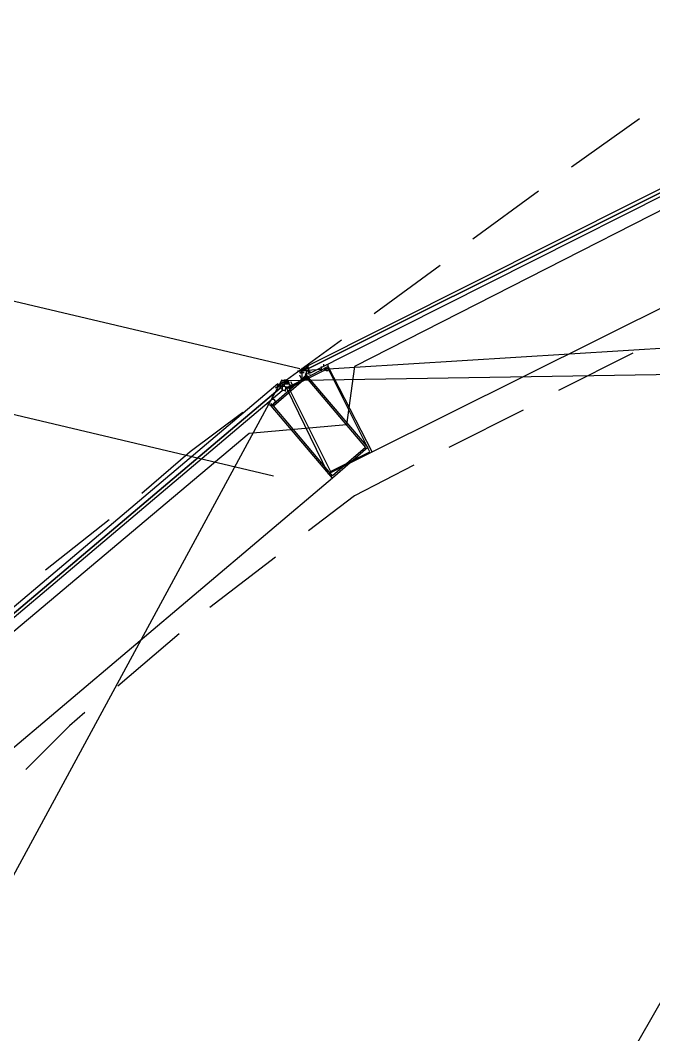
# Model space of a CAD drawing. Header units: feet. Extents: x -84 to 198, y -22 to 181.
# Drawn here: x 35.65 to 39.5, y 137.71 to 143.88 of the extents above; entities that cross this region are included whole.
import ezdxf

# ---------------------------------------------------------------- set-up
doc = ezdxf.new("R2010")
doc.units = ezdxf.units.FT
doc.layers.add('A-AREA-UNIDAD', color=30, linetype='CONTINUOUS')
doc.layers.add('A-LINEA', color=7, linetype='CONTINUOUS')

msp = doc.modelspace()

# ---------------------------------------------------------------- linework, layer by layer
at = {"layer": 'A-AREA-UNIDAD'}
msp.add_lwpolyline([(59.44, 150.2578), (56.48, 149.4222), (56.192, 149.1733), (55.68, 149.1733), (48.72, 146.7733), (48.608, 146.4889), (48.032, 146.4889), (44.992, 145.2622), (44.88, 144.9778), (44.08, 144.8533), (41.248, 143.5378), (41.2, 143.3422), (40.752, 143.3422), (37.68, 141.7778), (37.632, 141.4222), (37.04, 141.3689), (34.48, 139.2178), (34.432, 138.7733), (33.92, 138.6133), (31.872, 136.1422)], dxfattribs=at)
at = {"layer": 'A-LINEA'}
for p, q in [((-0.44, 150.6978), (37.3467, 141.7644)), ((-0.5467, 150.0444), (37.1867, 141.1111)), ((137.3218, 147.95), (37.3544, 141.7506)), ((39.4133, 143.2844), (39, 142.9911)), ((134.895, 143.2722), (37.2384, 141.6899)), ((37.7867, 141.2578), (41.1067, 142.9111)), ((38.8, 142.8444), (38.4, 142.5511)), ((38.2, 142.3911), (37.8, 142.0978)), ((37.6, 141.9378), (37.2, 141.6444)), ((39.3733, 141.8578), (38.92, 141.6311)), ((37.3333, 141.7511), (37.3467, 141.7511)), ((37.3467, 141.7511), (37.3467, 141.7511)), ((37.3467, 141.7511), (37.3467, 141.7511)), ((37.3467, 141.7511), (37.3467, 141.7511)), ((37.3467, 141.7511), (37.3467, 141.7511)), ((37.3467, 141.7511), (37.3467, 141.7511)), ((37.3467, 141.7511), (37.3467, 141.7511)), ((37.3467, 141.7511), (37.3467, 141.7511)), ((37.3467, 141.7511), (37.3467, 141.7511)), ((37.3467, 141.7511), (37.3467, 141.7511)), ((37.3467, 141.7511), (37.3467, 141.7511)), ((37.3467, 141.7511), (37.3467, 141.7511)), ((37.3467, 141.7511), (37.3467, 141.7511)), ((37.3467, 141.7511), (37.3467, 141.7511)), ((37.3467, 141.7511), (37.3467, 141.7511)), ((37.3467, 141.7511), (37.3467, 141.7511)), ((37.3467, 141.7511), (37.3467, 141.7511)), ((37.3467, 141.7511), (37.3467, 141.7511)), ((37.3467, 141.7511), (37.3467, 141.7511)), ((37.3467, 141.7511), (37.3467, 141.7511)), ((37.3467, 141.7511), (37.3467, 141.7511)), ((37.3467, 141.7511), (37.3467, 141.7511)), ((37.3467, 141.7511), (37.3467, 141.7511)), ((37.3467, 141.7511), (37.3467, 141.7511)), ((37.3467, 141.7511), (37.3467, 141.7511)), ((37.3467, 141.7378), (37.3467, 141.7378)), ((37.3467, 141.7378), (37.3467, 141.7378)), ((37.3467, 141.7378), (37.3467, 141.7378)), ((37.3467, 141.7378), (37.3467, 141.7378)), ((37.3467, 141.7378), (37.3467, 141.7378)), ((37.3467, 141.7378), (37.3467, 141.7378)), ((37.3467, 141.7378), (37.3467, 141.7378)), ((37.3467, 141.7378), (37.3467, 141.7378)), ((37.3467, 141.7378), (37.3467, 141.7378)), ((37.3467, 141.7378), (37.3467, 141.7378)), ((37.3467, 141.7378), (37.3467, 141.7378)), ((37.3467, 141.7378), (37.3467, 141.7378)), ((37.3506, 141.7518), (37.4025, 141.7777)), ((37.36, 141.7644), (37.36, 141.7511)), ((37.36, 141.7644), (37.36, 141.7644)), ((37.36, 141.7644), (37.36, 141.7644)), ((37.36, 141.7644), (37.36, 141.7511)), ((37.3733, 141.7644), (37.36, 141.7644)), ((37.3733, 141.7644), (37.36, 141.7644)), ((37.3733, 141.7644), (37.36, 141.7644)), ((37.36, 141.7644), (37.36, 141.7644)), ((37.36, 141.7644), (37.36, 141.7644)), ((37.36, 141.7511), (37.36, 141.7511)), ((37.36, 141.7511), (37.36, 141.7511)), ((37.36, 141.7511), (37.36, 141.7511)), ((37.36, 141.7511), (37.36, 141.7511)), ((37.36, 141.7511), (37.36, 141.7511)), ((37.36, 141.7511), (37.36, 141.7511)), ((37.36, 141.7511), (37.36, 141.7511)), ((37.36, 141.7511), (37.36, 141.7511)), ((37.3733, 141.7511), (37.36, 141.7511)), ((37.3733, 141.7511), (37.36, 141.7511)), ((37.3733, 141.7511), (37.36, 141.7511)), ((37.3733, 141.7511), (37.36, 141.7511)), ((37.3733, 141.7511), (37.36, 141.7511)), ((37.3733, 141.7511), (37.36, 141.7511)), ((37.3733, 141.7511), (37.36, 141.7511)), ((37.36, 141.7511), (37.36, 141.7511)), ((37.36, 141.7511), (37.36, 141.7511)), ((37.36, 141.7511), (37.36, 141.7511)), ((37.36, 141.7511), (37.36, 141.7511)), ((37.36, 141.7511), (37.3733, 141.7511)), ((37.36, 141.7511), (37.36, 141.7378)), ((37.3733, 141.7511), (37.36, 141.7511)), ((37.36, 141.7511), (37.36, 141.7511)), ((37.36, 141.7511), (37.36, 141.7511)), ((37.36, 141.7511), (37.36, 141.7511)), ((37.36, 141.7511), (37.36, 141.7511)), ((37.36, 141.7378), (37.36, 141.7511)), ((37.36, 141.7378), (37.36, 141.7378)), ((37.36, 141.7378), (37.36, 141.7378)), ((37.36, 141.7378), (37.36, 141.7378)), ((37.36, 141.7378), (37.36, 141.7378)), ((37.3733, 141.7378), (37.36, 141.7378)), ((37.3733, 141.7378), (37.36, 141.7378)), ((37.36, 141.7378), (37.36, 141.7378)), ((37.3733, 141.7378), (37.36, 141.7378)), ((37.3733, 141.7378), (37.36, 141.7378)), ((37.36, 141.7378), (37.36, 141.7378)), ((37.36, 141.7378), (37.36, 141.7378)), ((37.36, 141.7378), (37.36, 141.7378)), ((37.36, 141.7378), (37.36, 141.7378)), ((37.36, 141.7378), (37.36, 141.7378)), ((37.36, 141.7378), (37.36, 141.7378)), ((37.36, 141.7378), (37.36, 141.7378)), ((37.36, 141.7378), (37.36, 141.7378)), ((37.3733, 141.7644), (37.3733, 141.7644)), ((37.3733, 141.7644), (37.3733, 141.7644)), ((37.3733, 141.7644), (37.3733, 141.7644)), ((37.3733, 141.7644), (37.3733, 141.7644)), ((37.3733, 141.7644), (37.3733, 141.7644)), ((37.3733, 141.7644), (37.3733, 141.7644)), ((37.3733, 141.7644), (37.3733, 141.7644)), ((37.3733, 141.7644), (37.3733, 141.7644)), ((37.3733, 141.7644), (37.3733, 141.7644)), ((37.3733, 141.7644), (37.3733, 141.7644)), ((37.3733, 141.7644), (37.3733, 141.7644)), ((37.3733, 141.7644), (37.3733, 141.7644)), ((37.3733, 141.7644), (37.3733, 141.7644)), ((37.3733, 141.7644), (37.3733, 141.7644)), ((37.3733, 141.7644), (37.3733, 141.7644)), ((37.3733, 141.7644), (37.3733, 141.7644)), ((37.3733, 141.7644), (37.3733, 141.7644)), ((37.3733, 141.7644), (37.3867, 141.7644)), ((37.3733, 141.7644), (37.3733, 141.7644)), ((37.3733, 141.7644), (37.3733, 141.7644)), ((37.3733, 141.7644), (37.3733, 141.7644)), ((37.3733, 141.7644), (37.3733, 141.7644)), ((37.3733, 141.7644), (37.3733, 141.7511)), ((37.3733, 141.7644), (37.3733, 141.7644)), ((37.3733, 141.7511), (37.3733, 141.7644)), ((37.3733, 141.7644), (37.3733, 141.7644)), ((37.3733, 141.7511), (37.3733, 141.7644)), ((37.3733, 141.7511), (37.3733, 141.7511)), ((37.3733, 141.7511), (37.3733, 141.7511)), ((37.3733, 141.7511), (37.3733, 141.7511)), ((37.3733, 141.7511), (37.3733, 141.7511)), ((37.3733, 141.7511), (37.3733, 141.7511)), ((37.3733, 141.7511), (37.3733, 141.7511)), ((37.3733, 141.7511), (37.3733, 141.7511)), ((37.3733, 141.7511), (37.3733, 141.7511)), ((37.3733, 141.7511), (37.3733, 141.7511)), ((37.3733, 141.7511), (37.3733, 141.7511)), ((37.3733, 141.7511), (37.3733, 141.7511)), ((37.3733, 141.7511), (37.3733, 141.7511)), ((37.3733, 141.7511), (37.3733, 141.7511)), ((37.3733, 141.7511), (37.3733, 141.7511)), ((37.3733, 141.7511), (37.3733, 141.7511)), ((37.3733, 141.7511), (37.3733, 141.7511)), ((37.3733, 141.7511), (37.3733, 141.7511)), ((37.3733, 141.7511), (37.3733, 141.7511)), ((37.3733, 141.7511), (37.3733, 141.7511)), ((37.3733, 141.7511), (37.3733, 141.7511)), ((37.3733, 141.7511), (37.3733, 141.7511)), ((37.3733, 141.7511), (37.3733, 141.7511)), ((37.3733, 141.7511), (37.3733, 141.7511)), ((37.3733, 141.7511), (37.3733, 141.7511)), ((37.3733, 141.7511), (37.3733, 141.7511)), ((37.3733, 141.7378), (37.3733, 141.7378)), ((37.3733, 141.7378), (37.3733, 141.7378)), ((37.3733, 141.7378), (37.3733, 141.7378)), ((37.3733, 141.7378), (37.3733, 141.7378)), ((37.3733, 141.7378), (37.3733, 141.7378)), ((37.3733, 141.7378), (37.3733, 141.7378)), ((37.3867, 141.7778), (37.3867, 141.7778)), ((37.3867, 141.7778), (37.3867, 141.7778)), ((37.3867, 141.7644), (37.3867, 141.7778)), ((37.3867, 141.7778), (37.3867, 141.7644)), ((37.3867, 141.7778), (37.3867, 141.7778)), ((37.3867, 141.7778), (37.3867, 141.7778)), ((37.3867, 141.7778), (37.3867, 141.7778)), ((37.3867, 141.7778), (37.3867, 141.7778)), ((37.3867, 141.7644), (37.3867, 141.7778)), ((37.3867, 141.7778), (37.3867, 141.7778)), ((37.3867, 141.7644), (37.3867, 141.7644)), ((37.3867, 141.7644), (37.3867, 141.7644)), ((37.3867, 141.7644), (37.3867, 141.7644)), ((37.3867, 141.7644), (37.3867, 141.7644)), ((37.3867, 141.7644), (37.3867, 141.7644)), ((37.3867, 141.7644), (37.3867, 141.7644)), ((37.3867, 141.7644), (37.3867, 141.7644)), ((37.3867, 141.7644), (37.3867, 141.7644)), ((37.3867, 141.7644), (37.3867, 141.7644)), ((37.3867, 141.7644), (37.3867, 141.7644)), ((37.3867, 141.7644), (37.3867, 141.7644)), ((37.3867, 141.7644), (37.3867, 141.7644)), ((37.3867, 141.7644), (37.3867, 141.7644)), ((37.3867, 141.7644), (37.3867, 141.7644)), ((37.3867, 141.7644), (37.3867, 141.7644)), ((37.3867, 141.7644), (37.3867, 141.7644)), ((37.3867, 141.7644), (37.3867, 141.7644)), ((37.3867, 141.7644), (37.3867, 141.7644)), ((37.3867, 141.7644), (37.3867, 141.7644)), ((37.3867, 141.7644), (37.3867, 141.7644)), ((37.3867, 141.7644), (37.3867, 141.7644)), ((37.3867, 141.7644), (37.3867, 141.7644)), ((37.3867, 141.7644), (37.3867, 141.7644)), ((37.3867, 141.7644), (37.3867, 141.7644)), ((37.3867, 141.7644), (37.3867, 141.7644)), ((37.3867, 141.7644), (37.3867, 141.7644)), ((37.3867, 141.7644), (37.3867, 141.7644)), ((37.3867, 141.7644), (37.3867, 141.7644)), ((37.3867, 141.7644), (37.3867, 141.7644)), ((37.3867, 141.7511), (37.3867, 141.7511)), ((37.4, 141.7511), (37.3867, 141.7511)), ((37.3867, 141.7511), (37.3867, 141.7511)), ((37.3867, 141.7511), (37.3867, 141.7511)), ((37.3867, 141.7511), (37.3867, 141.7511)), ((37.3867, 141.7511), (37.3867, 141.7511)), ((37.3867, 141.7511), (37.3867, 141.7511)), ((37.3867, 141.7511), (37.3867, 141.7511)), ((37.3867, 141.7511), (37.3867, 141.7511)), ((37.3867, 141.7511), (37.3867, 141.7511)), ((37.3867, 141.7511), (37.3867, 141.7511)), ((37.3867, 141.7511), (37.3867, 141.7511)), ((37.3867, 141.7511), (37.3867, 141.7511)), ((37.3867, 141.7511), (37.3867, 141.7511)), ((37.3867, 141.7511), (37.3867, 141.7511)), ((37.3867, 141.7511), (37.3867, 141.7511)), ((37.3867, 141.7511), (37.3867, 141.7511)), ((37.3867, 141.7511), (37.3867, 141.7511)), ((37.3867, 141.7511), (37.3867, 141.7511)), ((37.3867, 141.7511), (37.3867, 141.7511)), ((37.3867, 141.7511), (37.3867, 141.7511)), ((37.3867, 141.7511), (37.3867, 141.7511)), ((37.3867, 141.7511), (37.4, 141.7511)), ((37.3867, 141.7511), (37.3867, 141.7511)), ((37.3867, 141.7511), (37.3867, 141.7511)), ((37.3867, 141.7511), (37.3867, 141.7511)), ((37.3867, 141.7511), (37.3867, 141.7511)), ((37.3867, 141.7511), (37.3867, 141.7511)), ((37.3867, 141.7511), (37.3867, 141.7511)), ((37.3867, 141.7511), (37.3867, 141.7511)), ((37.3867, 141.7511), (37.3867, 141.7511)), ((37.3867, 141.7511), (37.3867, 141.7511)), ((37.4, 141.7644), (37.4, 141.7511)), ((37.4, 141.7644), (37.4, 141.7644)), ((37.4, 141.7644), (37.4, 141.7644)), ((37.4, 141.7644), (37.4, 141.7644)), ((37.4, 141.7644), (37.4, 141.7644)), ((37.4, 141.7511), (37.4, 141.7511)), ((37.4, 141.7511), (37.4, 141.7511)), ((37.4, 141.7511), (37.4, 141.7511)), ((37.4, 141.7511), (37.4, 141.7511)), ((37.4, 141.7511), (37.4, 141.7511)), ((37.4, 141.7511), (37.4, 141.7511)), ((37.4, 141.7511), (37.4, 141.7511)), ((37.4, 141.7511), (37.4, 141.7511)), ((37.4, 141.7511), (37.4, 141.7511)), ((37.4, 141.7511), (37.4, 141.7511)), ((37.4, 141.7511), (37.4, 141.7511)), ((37.4, 141.7511), (37.4, 141.7511)), ((37.4, 141.7511), (37.4, 141.7511)), ((37.4, 141.7378), (37.4, 141.7378)), ((37.4, 141.7378), (37.4, 141.7378)), ((37.4, 141.7378), (37.4, 141.7378)), ((37.4, 141.7378), (37.4, 141.7378)), ((37.4, 141.7378), (37.4, 141.7378)), ((37.4, 141.7378), (37.4, 141.7378)), ((37.4, 141.7378), (37.4, 141.7378)), ((37.4, 141.7378), (37.4, 141.7378)), ((37.4133, 141.7378), (37.4133, 141.7378)), ((37.4933, 141.7778), (37.4933, 141.7778)), ((37.2387, 141.6955), (27.0555, 122.9329)), ((37.2133, 141.6711), (37.2267, 141.6578)), ((37.2239, 141.65), (37.2682, 141.6875)), ((37.24, 141.6711), (37.2267, 141.6711)), ((37.2267, 141.6711), (37.2267, 141.6711)), ((37.2267, 141.6711), (37.2267, 141.6711)), ((37.2267, 141.6711), (37.2267, 141.6711)), ((37.2267, 141.6711), (37.2267, 141.6711)), ((37.2267, 141.6711), (37.2267, 141.6711)), ((37.2267, 141.6711), (37.2267, 141.6711)), ((37.2267, 141.6711), (37.2267, 141.6711)), ((37.2267, 141.6578), (37.2267, 141.6711)), ((37.2267, 141.6711), (37.2267, 141.6711)), ((37.2267, 141.6711), (37.2267, 141.6711)), ((37.2267, 141.6711), (37.24, 141.6711)), ((37.2267, 141.6711), (37.2267, 141.6711)), ((37.2267, 141.6711), (37.24, 141.6711)), ((37.2267, 141.6711), (37.2267, 141.6711)), ((37.2267, 141.6711), (37.2267, 141.6711)), ((37.2267, 141.6711), (37.2267, 141.6711)), ((37.2267, 141.6711), (37.2267, 141.6711)), ((37.2267, 141.6711), (37.2267, 141.6711)), ((37.2267, 141.6711), (37.2267, 141.6711)), ((37.2267, 141.6711), (37.2267, 141.6711)), ((37.2267, 141.6711), (37.2267, 141.6711)), ((37.2267, 141.6711), (37.2267, 141.6711)), ((37.24, 141.6844), (37.2533, 141.6844)), ((37.24, 141.6844), (37.24, 141.6844)), ((37.24, 141.6844), (37.24, 141.6844)), ((37.24, 141.6844), (37.24, 141.6844)), ((37.24, 141.6711), (37.24, 141.6844)), ((37.24, 141.6711), (37.24, 141.6844)), ((37.24, 141.6711), (37.24, 141.6844)), ((37.24, 141.6844), (37.24, 141.6844)), ((37.24, 141.6844), (37.24, 141.6844)), ((37.24, 141.6711), (37.24, 141.6711)), ((37.24, 141.6711), (37.24, 141.6711)), ((37.24, 141.6711), (37.24, 141.6711)), ((37.24, 141.6711), (37.24, 141.6711)), ((37.24, 141.6711), (37.24, 141.6711)), ((37.24, 141.6711), (37.24, 141.6711)), ((37.24, 141.6711), (37.24, 141.6711)), ((37.24, 141.6711), (37.24, 141.6711)), ((37.24, 141.6711), (37.24, 141.6711)), ((37.24, 141.6711), (37.24, 141.6711)), ((37.24, 141.6711), (37.24, 141.6711)), ((37.24, 141.6711), (37.24, 141.6711)), ((37.24, 141.6711), (37.24, 141.6711)), ((37.24, 141.6711), (37.24, 141.6711)), ((37.24, 141.6711), (37.24, 141.6711)), ((37.24, 141.6711), (37.24, 141.6711)), ((37.24, 141.6711), (37.24, 141.6711)), ((37.24, 141.6711), (37.24, 141.6711)), ((37.24, 141.6711), (37.24, 141.6711)), ((37.24, 141.6711), (37.24, 141.6711)), ((37.24, 141.6711), (37.24, 141.6711)), ((37.24, 141.6711), (37.24, 141.6711)), ((37.24, 141.6711), (37.24, 141.6711)), ((37.24, 141.6711), (37.24, 141.6711)), ((37.24, 141.6711), (37.24, 141.6711)), ((37.24, 141.6711), (37.24, 141.6711)), ((37.24, 141.6711), (37.24, 141.6711)), ((37.24, 141.6711), (37.24, 141.6711)), ((37.24, 141.6711), (37.24, 141.6711)), ((37.24, 141.6711), (37.24, 141.6711)), ((37.24, 141.6711), (37.24, 141.6711)), ((37.24, 141.6711), (37.24, 141.6711)), ((37.24, 141.6711), (37.24, 141.6711)), ((37.24, 141.6711), (37.24, 141.6711)), ((37.2533, 141.6978), (37.2533, 141.6978)), ((37.2533, 141.6978), (37.2533, 141.6978)), ((37.2533, 141.6844), (37.2533, 141.6978)), ((37.2533, 141.6844), (37.2533, 141.6978)), ((37.2533, 141.6978), (37.2533, 141.6978)), ((37.2533, 141.6978), (37.2533, 141.6844)), ((37.2533, 141.6978), (37.2533, 141.6844)), ((37.2533, 141.6978), (37.2533, 141.6978)), ((37.2533, 141.6978), (37.2533, 141.6844)), ((37.2533, 141.6978), (37.2533, 141.6978)), ((37.2533, 141.6978), (37.2533, 141.6978)), ((37.2533, 141.6844), (37.2533, 141.6844)), ((37.2533, 141.6844), (37.2533, 141.6844)), ((37.2533, 141.6844), (37.2533, 141.6844)), ((37.2533, 141.6711), (37.2533, 141.6844)), ((37.2533, 141.6844), (37.2533, 141.6844)), ((37.2533, 141.6844), (37.2533, 141.6844)), ((37.2533, 141.6844), (37.2533, 141.6844)), ((37.2533, 141.6844), (37.2533, 141.6844)), ((37.2533, 141.6844), (37.2667, 141.6844)), ((37.2533, 141.6844), (37.2533, 141.6844)), ((37.2533, 141.6844), (37.2533, 141.6844)), ((37.2533, 141.6844), (37.2667, 141.6844)), ((37.2533, 141.6844), (37.2533, 141.6844)), ((37.2533, 141.6844), (37.2533, 141.6711)), ((37.2667, 141.6844), (37.2533, 141.6844)), ((37.2533, 141.6844), (37.2533, 141.6844)), ((37.2533, 141.6844), (37.2533, 141.6844)), ((37.2667, 141.6844), (37.2533, 141.6844)), ((37.2533, 141.6711), (37.2533, 141.6711)), ((37.2533, 141.6711), (37.2533, 141.6711)), ((37.2533, 141.6578), (37.2533, 141.6711)), ((37.2533, 141.6711), (37.2533, 141.6711)), ((37.2533, 141.6711), (37.2533, 141.6711)), ((37.2533, 141.6711), (37.2533, 141.6711)), ((37.2533, 141.6711), (37.2667, 141.6711)), ((37.2533, 141.6711), (37.2533, 141.6711)), ((37.2533, 141.6711), (37.2533, 141.6711)), ((37.2533, 141.6711), (37.2667, 141.6711)), ((37.2533, 141.6711), (37.2533, 141.6711)), ((37.2533, 141.6711), (37.2533, 141.6711)), ((37.2533, 141.6711), (37.2533, 141.6711)), ((37.2533, 141.6711), (37.2533, 141.6711)), ((37.2533, 141.6711), (37.2667, 141.6711)), ((37.2533, 141.6711), (37.2533, 141.6711)), ((37.2533, 141.6711), (37.2533, 141.6711)), ((37.2533, 141.6711), (37.2533, 141.6711)), ((37.2533, 141.6711), (37.2533, 141.6711)), ((37.2533, 141.6711), (37.2533, 141.6711)), ((37.2533, 141.6711), (37.2533, 141.6711)), ((37.2533, 141.6711), (37.2533, 141.6711)), ((37.2533, 141.6711), (37.2533, 141.6711)), ((37.2533, 141.6711), (37.2533, 141.6711)), ((37.2533, 141.6711), (37.2533, 141.6711)), ((37.2533, 141.6711), (37.2533, 141.6711)), ((37.2533, 141.6711), (37.2533, 141.6711)), ((37.2667, 141.6711), (37.2533, 141.6711)), ((37.2667, 141.6711), (37.2533, 141.6711)), ((37.2667, 141.6978), (37.2667, 141.6978)), ((37.2667, 141.6978), (37.2667, 141.6978)), ((37.2667, 141.6978), (37.2667, 141.6978)), ((37.2667, 141.6844), (37.2667, 141.6844)), ((37.2667, 141.6844), (37.2667, 141.6844)), ((37.2667, 141.6844), (37.2667, 141.6844)), ((37.2667, 141.6844), (37.2667, 141.6844)), ((37.2667, 141.6844), (37.2667, 141.6844)), ((37.2667, 141.6711), (37.2667, 141.6844)), ((37.2667, 141.6844), (37.2667, 141.6844)), ((37.2667, 141.6844), (37.2667, 141.6844)), ((37.2667, 141.6844), (37.2667, 141.6844)), ((37.2667, 141.6844), (37.2667, 141.6844)), ((37.2667, 141.6844), (37.2667, 141.6844)), ((37.2667, 141.6844), (37.2667, 141.6844)), ((37.2667, 141.6844), (37.2667, 141.6844)), ((37.2667, 141.6844), (37.2667, 141.6844)), ((37.2667, 141.6844), (37.2667, 141.6844)), ((37.2667, 141.6711), (37.2667, 141.6844)), ((37.2667, 141.6711), (37.2667, 141.6844)), ((37.2667, 141.6711), (37.2667, 141.6711)), ((37.2667, 141.6711), (37.2667, 141.6711)), ((37.2667, 141.6711), (37.28, 141.6711)), ((37.2667, 141.6711), (37.2667, 141.6711)), ((37.2667, 141.6711), (37.2667, 141.6711)), ((37.2667, 141.6711), (37.2667, 141.6711)), ((37.2667, 141.6711), (37.28, 141.6711)), ((37.2667, 141.6711), (37.28, 141.6711)), ((37.2667, 141.6711), (37.28, 141.6711)), ((37.2667, 141.6711), (37.2667, 141.6711)), ((37.2667, 141.6711), (37.2667, 141.6711)), ((37.2667, 141.6711), (37.2667, 141.6711)), ((37.2667, 141.6711), (37.2667, 141.6711)), ((37.28, 141.6711), (37.28, 141.6711)), ((37.28, 141.6711), (37.28, 141.6711)), ((37.28, 141.6711), (37.28, 141.6711)), ((37.28, 141.6711), (37.28, 141.6711)), ((37.28, 141.6711), (37.28, 141.6711)), ((37.28, 141.6711), (37.28, 141.6711)), ((37.28, 141.6711), (37.28, 141.6711)), ((37.36, 141.7244), (37.36, 141.7244)), ((37.36, 141.7244), (37.36, 141.7244)), ((37.36, 141.7244), (37.36, 141.7244)), ((37.36, 141.7244), (37.36, 141.7244)), ((37.36, 141.7244), (37.36, 141.7244)), ((37.36, 141.7244), (37.36, 141.7244)), ((37.36, 141.7244), (37.36, 141.7244)), ((37.36, 141.7244), (37.36, 141.7244)), ((37.36, 141.7244), (37.36, 141.7244)), ((37.36, 141.7244), (37.36, 141.7244)), ((37.36, 141.7244), (37.36, 141.7244)), ((37.36, 141.7244), (37.36, 141.7244)), ((37.36, 141.7111), (37.36, 141.7111)), ((37.36, 141.7111), (37.36, 141.7111)), ((37.2267, 141.6578), (37.2267, 141.6578)), ((37.2267, 141.6578), (37.24, 141.6578)), ((37.2267, 141.6578), (37.2267, 141.6578)), ((37.2267, 141.6578), (37.2267, 141.6578)), ((37.2267, 141.6578), (37.2267, 141.6578)), ((37.2267, 141.6578), (37.24, 141.6578)), ((37.2267, 141.6578), (37.2267, 141.6578)), ((37.2267, 141.6578), (37.2267, 141.6578)), ((37.2267, 141.6578), (37.2267, 141.6578)), ((37.2267, 141.6578), (37.24, 141.6578)), ((37.2267, 141.6578), (37.2267, 141.6578)), ((37.2267, 141.6578), (37.2267, 141.6578)), ((37.2267, 141.6578), (37.2267, 141.6578)), ((37.2267, 141.6578), (37.2267, 141.6578)), ((37.2267, 141.6578), (37.2267, 141.6578)), ((37.2267, 141.6578), (37.2267, 141.6578)), ((37.2267, 141.6578), (37.2267, 141.6578)), ((37.2267, 141.6578), (37.2267, 141.6578)), ((37.2267, 141.6578), (37.2267, 141.6578)), ((37.2267, 141.6578), (37.2267, 141.6578)), ((37.2267, 141.6578), (37.2267, 141.6578)), ((37.2267, 141.6578), (37.2267, 141.6578)), ((37.2267, 141.6578), (37.2267, 141.6578)), ((37.2267, 141.6578), (37.2267, 141.6578)), ((37.2267, 141.6578), (37.2267, 141.6578)), ((37.2267, 141.6444), (37.2267, 141.6444)), ((37.2267, 141.6444), (37.2267, 141.6444)), ((37.2267, 141.6444), (37.2267, 141.6444)), ((37.2267, 141.6444), (37.2267, 141.6444)), ((37.2267, 141.6444), (37.2267, 141.6444)), ((37.2267, 141.6444), (37.2267, 141.6444)), ((37.24, 141.6578), (37.24, 141.6578)), ((37.24, 141.6578), (37.24, 141.6578)), ((37.24, 141.6578), (37.24, 141.6578)), ((37.24, 141.6578), (37.24, 141.6578)), ((37.24, 141.6578), (37.24, 141.6578)), ((37.24, 141.6578), (37.24, 141.6578)), ((37.24, 141.6578), (37.24, 141.6578)), ((37.24, 141.6578), (37.2533, 141.6578)), ((37.24, 141.6578), (37.24, 141.6578)), ((37.24, 141.6578), (37.24, 141.6578)), ((37.24, 141.6578), (37.24, 141.6578)), ((37.24, 141.6578), (37.24, 141.6578)), ((37.24, 141.6578), (37.24, 141.6578)), ((37.24, 141.6578), (37.24, 141.6578)), ((37.24, 141.6578), (37.24, 141.6578)), ((37.24, 141.6578), (37.24, 141.6578)), ((37.24, 141.6578), (37.24, 141.6578)), ((37.24, 141.6578), (37.24, 141.6578)), ((37.24, 141.6578), (37.24, 141.6578)), ((37.24, 141.6578), (37.24, 141.6578)), ((37.24, 141.6578), (37.24, 141.6578)), ((37.24, 141.6578), (37.24, 141.6578)), ((37.24, 141.6578), (37.24, 141.6444)), ((37.24, 141.6578), (37.24, 141.6444)), ((37.24, 141.6578), (37.24, 141.6578)), ((37.24, 141.6578), (37.24, 141.6578)), ((37.24, 141.6578), (37.24, 141.6578)), ((37.24, 141.6578), (37.24, 141.6578)), ((37.24, 141.6578), (37.24, 141.6578)), ((37.24, 141.6578), (37.24, 141.6578)), ((37.2533, 141.6578), (37.24, 141.6578)), ((37.24, 141.6578), (37.24, 141.6578)), ((37.2533, 141.6578), (37.24, 141.6578)), ((37.24, 141.6578), (37.24, 141.6578)), ((37.24, 141.6444), (37.24, 141.6444)), ((37.24, 141.6444), (37.24, 141.6444)), ((37.24, 141.6444), (37.24, 141.6444)), ((37.24, 141.6444), (37.24, 141.6444)), ((37.24, 141.6444), (37.24, 141.6444)), ((37.24, 141.6444), (37.24, 141.6444)), ((37.24, 141.6444), (37.24, 141.6444)), ((37.24, 141.6444), (37.24, 141.6444)), ((37.24, 141.6311), (37.24, 141.6444)), ((37.24, 141.6444), (37.24, 141.6444)), ((37.24, 141.6444), (37.24, 141.6444)), ((37.24, 141.6444), (37.24, 141.6444)), ((37.24, 141.6444), (37.24, 141.6444)), ((37.24, 141.6444), (37.24, 141.6444)), ((37.24, 141.6444), (37.24, 141.6444)), ((37.24, 141.6444), (37.24, 141.6444)), ((37.24, 141.6444), (37.24, 141.6444)), ((37.24, 141.6444), (37.24, 141.6311)), ((37.24, 141.6311), (37.24, 141.6311)), ((37.24, 141.6311), (37.24, 141.6311)), ((37.24, 141.6311), (37.24, 141.6311)), ((37.24, 141.6311), (37.24, 141.6311)), ((37.2533, 141.6578), (37.2533, 141.6578)), ((37.2533, 141.6578), (37.2533, 141.6578)), ((37.2533, 141.6578), (37.2533, 141.6578)), ((37.2533, 141.6578), (37.2533, 141.6578)), ((37.2533, 141.6578), (37.2533, 141.6578)), ((37.2533, 141.6578), (37.2533, 141.6578)), ((37.2533, 141.6311), (37.2533, 141.6311)), ((37.28, 141.6578), (37.28, 141.6578)), ((37.28, 141.6578), (37.28, 141.6578)), ((37.2933, 141.6578), (37.2933, 141.6578)), ((37.1467, 141.5644), (37.1467, 141.5644)), ((37.1733, 141.5644), (37.1733, 141.5644)), ((37, 141.4978), (36.68, 141.2578)), ((38.7067, 141.5111), (38.2533, 141.2844)), ((36.68, 141.2578), (36.3867, 141.0044)), ((37.5467, 141.0978), (34.7067, 138.6978)), ((36.1867, 140.8444), (35.8, 140.5378)), ((38.72, 136.4711), (41.16, 140.7378)), ((37.2, 140.6178), (36.8, 140.3111)), ((36.6133, 140.1511), (36.24, 139.8311))]:
    msp.add_line(p, q, dxfattribs=at)
for points in [[(37.3867, 141.7778), (40.92, 143.5511), (40.92, 143.5244), (37.4, 141.7644), (37.3867, 141.7778)], [(37.4, 141.7511), (37.4, 141.7644), (40.92, 143.5244), (40.9333, 143.5244), (40.9333, 143.5111), (37.4133, 141.7378), (37.4, 141.7511)], [(37.52, 141.1244), (37.7867, 141.2578), (37.52, 141.7778), (37.2667, 141.6444), (37.52, 141.1244)], [(37.5333, 141.1378), (37.7733, 141.2578), (37.52, 141.7644), (37.28, 141.6444), (37.5333, 141.1378)], [(37.36, 141.7378), (37.36, 141.7378), (37.36, 141.7511), (37.3467, 141.7511)], [(37.36, 141.7511), (37.36, 141.7378), (37.3467, 141.7378)], [(37.3467, 141.7511), (37.3467, 141.7378), (37.36, 141.7378), (37.36, 141.7244), (37.36, 141.7111)], [(37.3867, 141.7511), (37.3867, 141.7244), (37.3867, 141.7244), (37.3867, 141.7244), (37.3867, 141.7244), (37.3867, 141.7111), (37.3867, 141.7111), (37.3867, 141.7111), (37.3867, 141.7111), (37.3867, 141.7111), (37.3733, 141.7111), (37.3733, 141.7111), (37.3733, 141.7111), (37.3733, 141.7111), (37.3733, 141.7111), (37.36, 141.6978), (37.36, 141.6978), (37.3467, 141.7244), (37.3467, 141.7244), (37.3467, 141.7244), (37.3467, 141.7244)], [(37.36, 141.7378), (37.36, 141.7378), (37.36, 141.7511)], [(37.4, 141.7644), (37.3867, 141.7644), (37.3733, 141.7511)], [(37.3733, 141.7644), (37.3733, 141.7644), (37.3867, 141.7644)], [(37.4, 141.7644), (37.4, 141.7644), (37.3867, 141.7644), (37.3733, 141.7644), (37.3733, 141.7644)], [(37.3733, 141.7511), (37.3733, 141.7511), (37.3733, 141.7511)], [(37.4106, 141.7278), (37.3839, 141.7354), (37.3754, 141.7089)], [(37.3867, 141.7511), (37.3867, 141.7511), (37.3867, 141.7644), (37.3867, 141.7778)], [(37.4133, 141.7378), (37.4, 141.7378), (37.4, 141.7511), (37.4, 141.7644), (37.3867, 141.7778)], [(37.48, 141.7511), (37.48, 141.7778), (37.48, 141.7778), (37.48, 141.7778)], [(37.4933, 141.7778), (37.4933, 141.7911), (37.4933, 141.7911)], [(37.52, 141.7511), (37.5067, 141.7511), (37.5067, 141.7644), (37.5067, 141.7644), (37.5067, 141.7644), (37.5067, 141.7644), (37.4933, 141.7511), (37.4933, 141.7511)], [(37.5067, 141.7911), (37.5067, 141.7911), (37.5067, 141.7911)], [(37.5067, 141.7644), (37.5067, 141.7644), (37.5067, 141.7644), (37.5067, 141.7644), (37.52, 141.7644)], [(37.52, 141.7644), (37.52, 141.7644), (37.52, 141.7644), (37.52, 141.7644), (37.52, 141.7644), (37.52, 141.7644), (37.52, 141.7644), (37.52, 141.7778), (37.52, 141.7778), (37.52, 141.7911), (37.52, 141.7911)], [(37.2133, 141.6711), (34.2, 139.1244), (34.2, 139.1111), (34.2133, 139.0978), (37.2267, 141.6444), (37.2267, 141.6578), (37.2133, 141.6578), (37.2133, 141.6711)], [(37.76, 141.2844), (37.5467, 141.0978), (37.1733, 141.5378), (37.3867, 141.7244), (37.76, 141.2844)], [(37.7467, 141.2844), (37.5467, 141.1111), (37.1867, 141.5378), (37.3867, 141.7111), (37.7467, 141.2844)], [(37.2533, 141.6311), (37.24, 141.6311), (37.24, 141.6444), (37.2267, 141.6444), (37.2267, 141.6578), (37.2133, 141.6578), (37.2133, 141.6711)], [(37.2267, 141.6578), (37.2267, 141.6711), (37.2267, 141.6578)], [(37.2533, 141.6978), (37.2667, 141.6844), (37.28, 141.6844), (37.2667, 141.6844), (37.28, 141.6711), (37.2933, 141.6578)], [(37.2533, 141.6711), (37.2533, 141.6711), (37.2533, 141.6844), (37.2533, 141.6844)], [(37.2533, 141.6844), (37.2533, 141.6844), (37.2667, 141.6844), (37.2667, 141.6844)], [(37.2533, 141.6844), (37.2533, 141.6844), (37.2667, 141.6844), (37.2667, 141.6844)], [(37.28, 141.6711), (37.2667, 141.6711), (37.2667, 141.6711), (37.2533, 141.6711), (37.2533, 141.6711)], [(37.2667, 141.6711), (37.2667, 141.6844), (37.2667, 141.6711)], [(37.28, 141.6844), (37.28, 141.6844), (37.28, 141.6711)], [(37.3067, 141.6578), (37.2933, 141.6844), (37.2933, 141.6844)], [(37.3867, 141.7111), (37.3867, 141.7111), (37.3867, 141.7111), (37.3733, 141.7111), (37.3733, 141.7111)], [(37.24, 141.6444), (37.2267, 141.6444), (34.2133, 139.0978), (34.2267, 139.0844), (37.24, 141.6311), (37.24, 141.6444)], [(37.3067, 141.6578), (37.28, 141.6578), (37.28, 141.6578), (37.28, 141.6444), (37.28, 141.6444), (37.2933, 141.6444), (37.28, 141.6444), (37.28, 141.6444), (37.28, 141.6444), (37.28, 141.6444), (37.28, 141.6444), (37.2667, 141.6444), (37.2667, 141.6444), (37.2667, 141.6444), (37.2667, 141.6444), (37.2533, 141.6578), (37.2533, 141.6578)], [(37.2886, 141.6507), (37.2609, 141.6534), (37.2573, 141.6258)], [(37.1733, 141.5778), (37.1733, 141.5778), (37.1867, 141.5778), (37.1867, 141.5778), (37.2, 141.5644), (37.2, 141.5644), (37.1867, 141.5511), (37.1867, 141.5511), (37.1867, 141.5511), (37.1867, 141.5511), (37.1867, 141.5511), (37.1867, 141.5378), (37.1867, 141.5378), (37.1733, 141.5378), (37.1733, 141.5378), (37.1733, 141.5378), (37.1733, 141.5511), (37.1733, 141.5511), (37.1733, 141.5378), (37.1733, 141.5378), (37.1467, 141.5511), (37.1467, 141.5511)], [(37.16, 141.5644), (37.16, 141.5644), (37.16, 141.5644)], [(37.1733, 141.5511), (37.1867, 141.5378), (37.1867, 141.5378)], [(37.1867, 141.5511), (37.1867, 141.5511), (37.1867, 141.5511)], [(38.04, 141.1778), (37.68, 140.9911), (37.4, 140.7778)], [(36.04, 139.6711), (35.9467, 139.5911), (35.68, 139.3244)]]:
    msp.add_lwpolyline(points, dxfattribs=at)
msp.add_lwpolyline([(37.28, 141.6444), (37.28, 141.6444), (37.28, 141.6444), (37.28, 141.6444)], close=True, dxfattribs=at)

doc.saveas('drawing.dxf')
